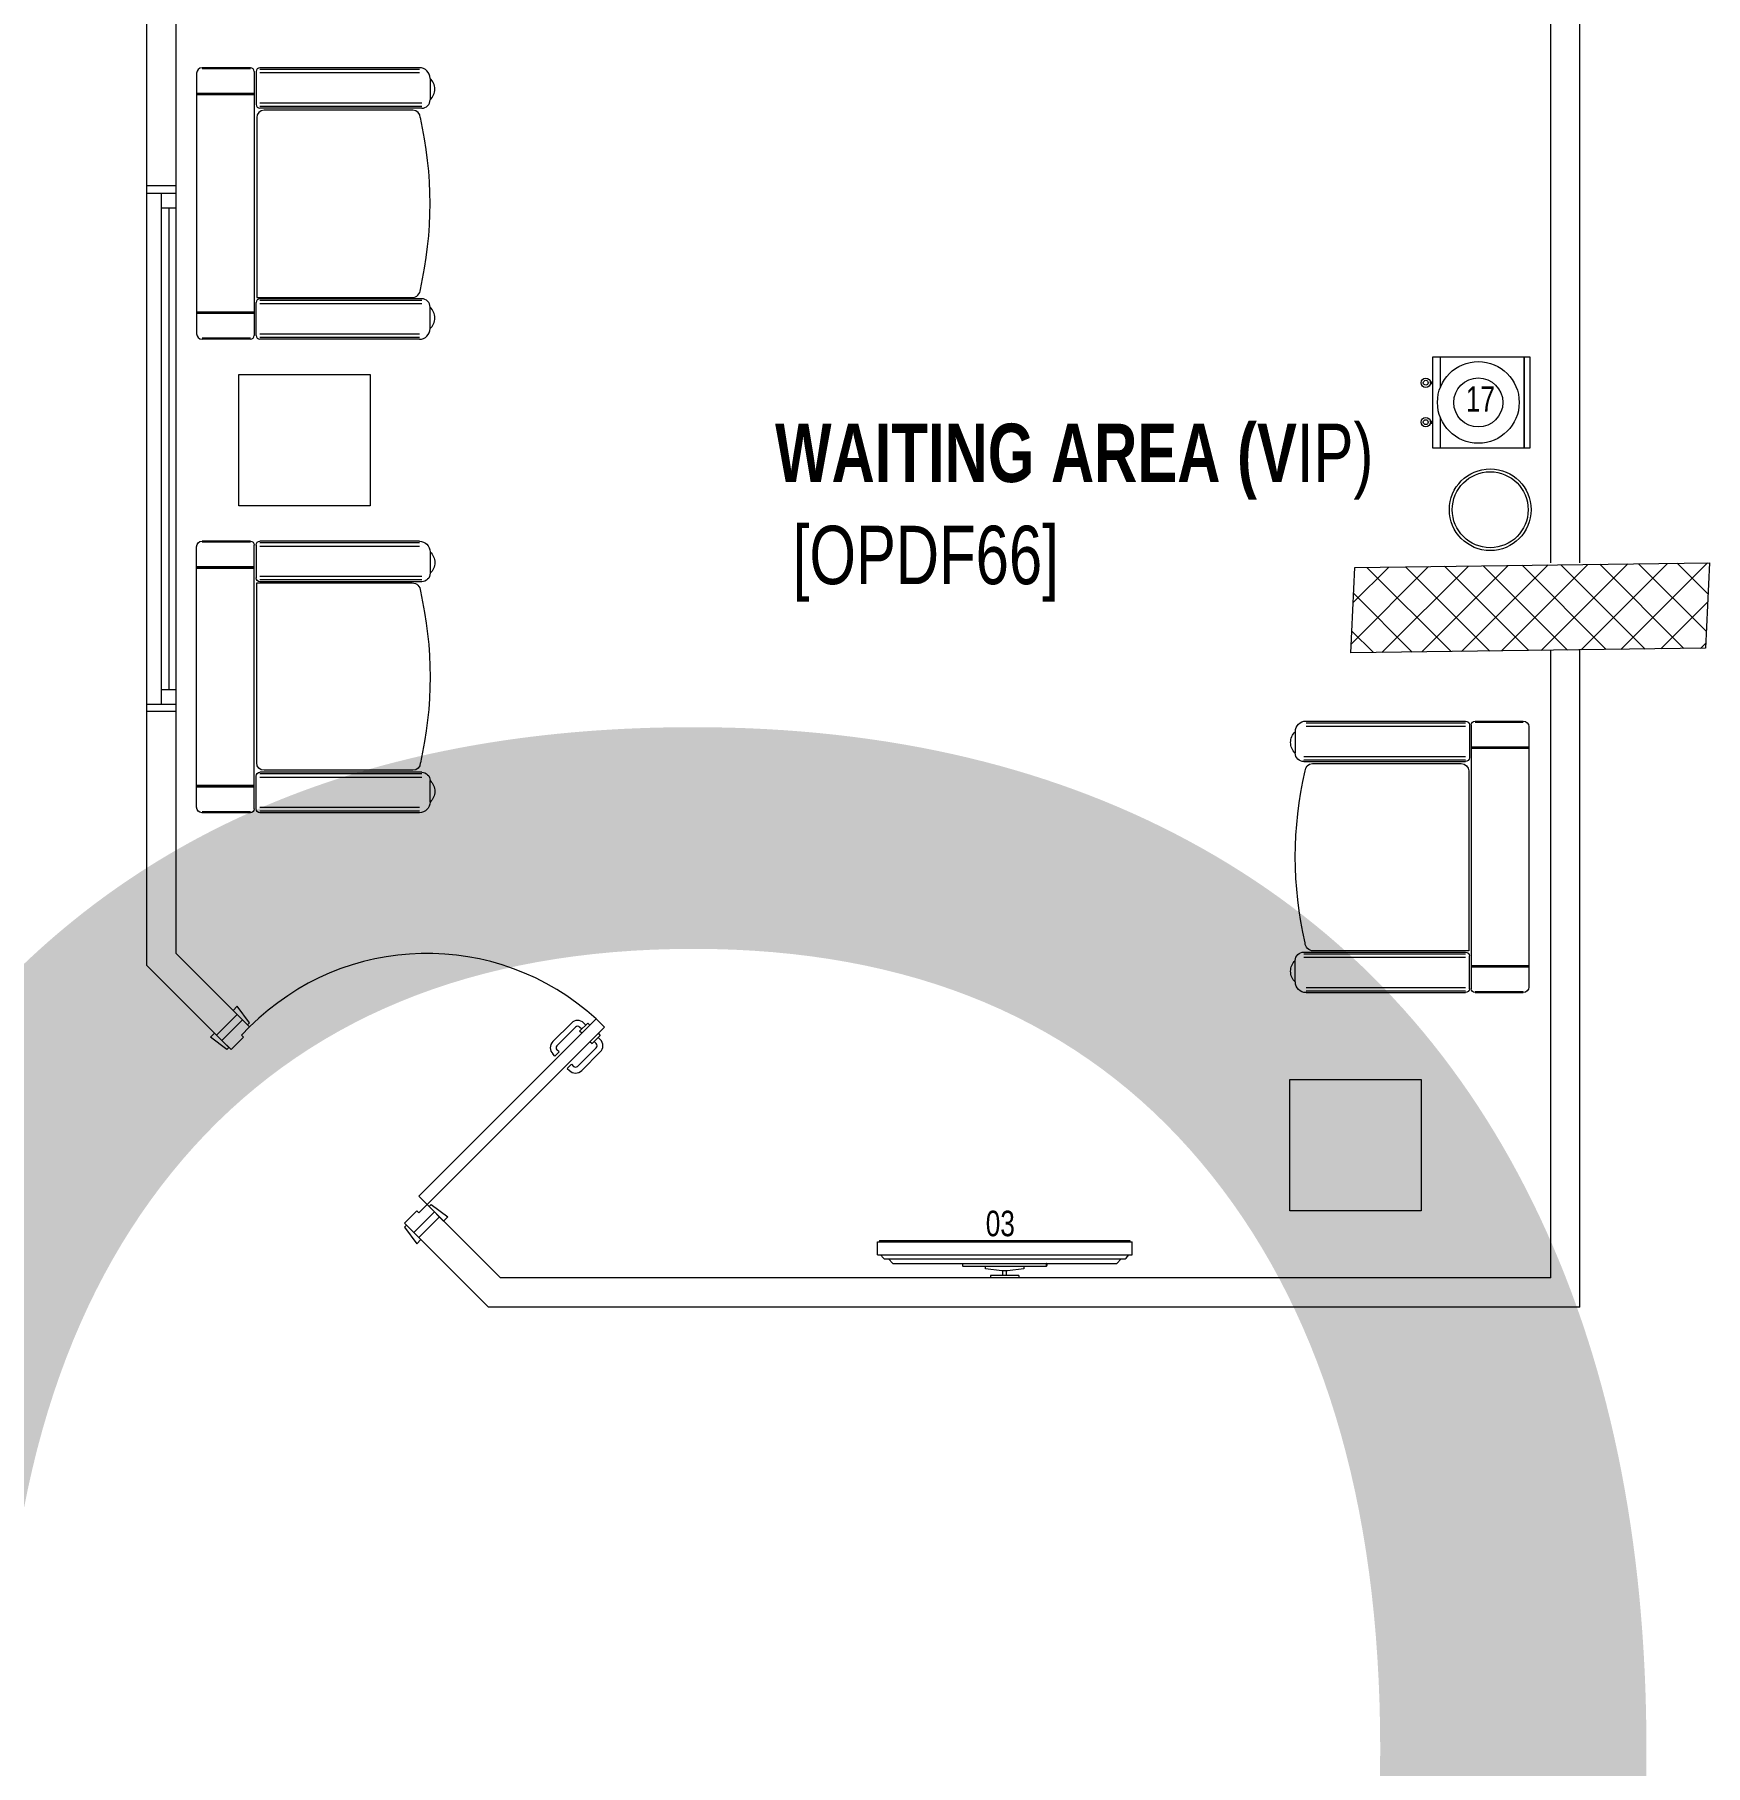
# Model space of a CAD drawing. Header units: millimetres. Extents: x -2143172 to 5255, y -610845 to 279739.
# Drawn here: x -1261455 to -1255731, y -22184 to -16256 of the extents above; entities that cross this region are included whole.
import ezdxf

# ---------------------------------------------------------------- set-up
doc = ezdxf.new("R2010")
doc.units = ezdxf.units.MM
doc.header["$LTSCALE"] = 30
doc.layers.get('0').update_dxf_attribs({"lineweight": 5})
for name, color, linetype, lineweight in [('72_EGR_BASE_TEXT', 7, 'Continuous', 5), ('72_EGR_EQP_TAG', 142, 'Continuous', 5), ('Aluminum', 7, 'Continuous', 5), ('C-HYDR-CTCH', 6, 'Continuous', 5), ('Hatch', 252, 'Continuous', 5), ('LOADING', 163, 'Continuous', 5), ('Structure', 20, 'Continuous', 5), ('Title', 7, 'Continuous', 5), ('Walls', 32, 'Continuous', 5)]:
    doc.layers.add(name, color=color, linetype=linetype, lineweight=lineweight)
doc.layers.add('Wooden Joinery', color=7, linetype='Continuous', lineweight=5, true_color=0x521300)
doc.styles.get("Standard").update_dxf_attribs({"font": ''})
doc.styles.add('X3G_ENTITY_257CFD', font='swisscl.ttf', dxfattribs={"height": 200})
doc.styles.add('X3G_ENTITY_9EC9', font='swisscl.ttf', dxfattribs={"height": 0.2})
doc.styles.add('X3G_ENTITY_9F38', font='swisscl.ttf', dxfattribs={"height": 0.2})
doc.styles.get('Standard').set_extended_font_data('@Arial Unicode MS')

# ---------------------------------------------------------------- blocks, each defined once
blk = doc.blocks.new('A$C72370EFE')
at = {"layer": 'Wooden Joinery'}
for p, q in [((-0.01, -0.04), (-0.02, -0.04)), ((-0.01, -0.03), (-0.01, -0.07)), ((0, -0.03), (-0.01, -0.03)), ((0.04, -0.03), (0.05, -0.03)), ((0.05, -0.03), (0.05, -0.07)), ((0.05, -0.04), (0.06, -0.04)), ((-0.05, -0.07), (-0.05, -0.16)), ((-0.03, -0.07), (-0.03, -0.16)), ((-0.01, -0.06), (-0.02, -0.06)), ((0, -0.07), (-0.01, -0.07)), ((0.04, -0.07), (0.05, -0.07)), ((0.05, -0.06), (0.06, -0.06)), ((0.07, -0.07), (0.07, -0.16)), ((0.09, -0.07), (0.09, -0.16)), ((-0.01, -0.17), (-0.02, -0.17)), ((-0.01, -0.17), (-0.01, -0.19)), ((0.05, -0.17), (0.06, -0.17)), ((0.05, -0.17), (0.05, -0.19)), ((-0.01, -0.19), (-0.02, -0.19)), ((0.05, -0.19), (0.06, -0.19))]:
    blk.add_line(p, q, dxfattribs=at)
for centre, radius, start, end in [((-0.02, -0.07), 0.03, 90, 180), ((0.06, -0.07), 0.03, 0, 90), ((-0.02, -0.07), 0.01, 90, 180), ((0.06, -0.07), 0.01, 0, 90), ((-0.02, -0.16), 0.03, 180, 270), ((-0.02, -0.16), 0.01, 180, 270), ((0.06, -0.16), 0.01, 270, 0), ((0.06, -0.16), 0.03, 270, 0)]:
    blk.add_arc(centre, radius, start, end, dxfattribs=at)
blk = doc.blocks.new('A$C5DAD61B4')
at = {"layer": 'Wooden Joinery'}
for points in [[(80, 959.1), (80, 969.1), (10, 979.1), (10, 959.1)], [(940, 959.1), (940, 969.1), (1010, 979.1), (1010, 959.1)], [(70, 859.1), (70, 849.1), (0, 839.1), (0, 859.1)], [(120, 859.1), (120, 0), (80, 0), (80, 859.1)], [(950, 859.1), (950, 849.1), (1020, 839.1), (1020, 859.1)]]:
    blk.add_lwpolyline(points, close=True, dxfattribs=at)
for points in [[(45, 859.1), (45, 959.1), (20, 959.1), (20, 859.1), (45, 859.1)], [(45, 859.1), (80, 859.1), (80, 899.1), (90, 899.1), (90, 959.1), (45, 959.1), (45, 859.1)], [(975, 859.1), (940, 859.1), (940, 899.1), (930, 899.1), (930, 959.1), (975, 959.1), (975, 859.1)], [(975, 859.1), (975, 959.1), (1000, 959.1), (1000, 859.1), (975, 859.1)]]:
    blk.add_lwpolyline(points, dxfattribs=at)
blk.add_arc((80, 859.1), 860, 272.66603, 0, dxfattribs=at)
at = {"layer": 'Wooden Joinery', "xscale": 999.9999999998854, "yscale": 999.9999999998854, "zscale": 999.9999999998854, "rotation": 180}
blk.add_blockref('A$C72370EFE', (120, 0), dxfattribs=at)
blk = doc.blocks.new('A$C47696aed')
at = {"layer": 'Hatch'}
h = blk.add_hatch(dxfattribs=at)
h.set_pattern_fill('ANSI37', color=256, scale=30)
h.paths.add_polyline_path([(50952.7, 21917.9), (50348.7, 21909.7), (50352.6, 21621.3), (50956.6, 21629.5)])
h.paths.add_polyline_path([(43791.9, 21910.1), (43208.4, 21904.7), (43188.5, 21613.3), (43772, 21618.7)])
h.paths.add_polyline_path([(29414.9, 21902.8), (28815.8, 21898.7), (28810.1, 21605.6), (29409.2, 21609.7)])
h.paths.add_polyline_path([(36600.2, 21904.9), (35999, 21897.4), (35990.7, 21611.8), (36591.9, 21619.3)])
h.paths.add_polyline_path([(22195.7, 21912), (21589.3, 21890.2), (21603.8, 21597.6), (22210.2, 21619.5)])
h.paths.add_polyline_path([(15459.1, 21901.7), (14237.2, 21925.6), (14230.7, 21629.5), (15452.7, 21605.5)])
h.paths.add_polyline_path([(15473.2, 14701.6), (14258.2, 14685.8), (14244.7, 14393.4), (15459.7, 14409.1)])
h.paths.add_polyline_path([(15447.1, 7508.4), (14244, 7492.4), (14238.3, 7199.4), (15441.4, 7215.3)])
h.paths.add_polyline_path([(15465.6, 309.7), (14269, 298.3), (14271.8, 3.8), (15468.5, 15.2)])
h.paths.add_polyline_path([(7830.6, 311.8), (7227.1, 308.1), (7237.7, 22.6), (7841.3, 26.3)])
h.paths.add_polyline_path([(7815.2, 7509.8), (7218.4, 7511.4), (7218.2, 7210.2), (7815.1, 7208.6)])
h.paths.add_polyline_path([(7825.1, 14699.4), (7205.8, 14700.6), (7195.2, 14397.6), (7814.5, 14396.4)])
h.paths.add_polyline_path([(7801.7, 21878.7), (7201.1, 21893.2), (7197.5, 21603.6), (7798.1, 21589.1)])
h.paths.add_polyline_path([(602.6, 21876.9), (0, 21899.6), (1.9, 21611.2), (604.5, 21588.5)])
h.paths.add_polyline_path([(610.4, 7498.6), (8.3, 7491.6), (11.7, 7200), (613.7, 7206.9)])
h.paths.add_polyline_path([(627.9, 303.9), (29.5, 302.9), (34.3, 2.3), (632.7, 3.3)])
h.paths.add_polyline_path([(22214.6, 317.2), (21608.9, 304.3), (21614.6, 3.1), (22220.3, 16)])
h.paths.add_polyline_path([(22208.1, 7509.7), (21613.7, 7492.1), (21615.8, 7195.5), (22210.2, 7213.1)])
h.paths.add_polyline_path([(22199.3, 14717.7), (21600.4, 14710), (21604.4, 14409.9), (22203.4, 14417.6)])
h.paths.add_polyline_path([(29399.7, 14702.4), (28797.7, 14707.1), (28802, 14415), (29403.9, 14410.3)])
h.paths.add_polyline_path([(29403.4, 7519.8), (28799.6, 7502.2), (28813, 7202.1), (29413.1, 7223.2)])
h.paths.add_polyline_path([(29419.5, 303.8), (28815.7, 310.4), (28813.3, 24.7), (29417.2, 18.1)])
h.paths.add_polyline_path([(36618, 314.2), (36020.7, 299.7), (36029.7, 0), (36627, 14.6)])
h.paths.add_polyline_path([(36610.7, 7502.6), (36009.5, 7504.5), (36010.6, 7207.3), (36611.9, 7205.4)])
h.paths.add_polyline_path([(36574.3, 14706.4), (35993.4, 14711.1), (36013.1, 14421.3), (36594, 14416.6)])
h.paths.add_polyline_path([(43777.6, 14705.7), (43180, 14719.4), (43182, 14427.5), (43779.6, 14413.8)])
h.paths.add_polyline_path([(43778.6, 7507.1), (43210.2, 7499.5), (43212, 7205.4), (43780.5, 7213)])
h.paths.add_polyline_path([(43815.7, 310), (43210.4, 307.3), (43211.8, 2.8), (43817, 5.4)])
h.paths.add_polyline_path([(50989.9, 309.5), (50401.9, 325.5), (50388.7, 18.3), (50976.7, 2.3)])
h.paths.add_polyline_path([(50974.1, 7508.9), (50370.9, 7510), (50368.9, 7213.4), (50972.2, 7212.3)])
at = {"layer": 'C-HYDR-CTCH', "color": 4, "flags": 128}
blk.add_lwpolyline([(14258.2, 14685.8), (15473.2, 14701.6), (15459.7, 14409.1), (14244.7, 14393.4), (14258.2, 14685.8)], dxfattribs=at)
blk = doc.blocks.new('single seat')
at = {"layer": 'LOADING'}
for p, q in [((-972742.2, -381703.1), (-972742.2, -382595.5)), ((-972558.1, -381684), (-972723.2, -381684)), ((-972558.1, -381687.4), (-972723.2, -381687.4)), ((-972544.8, -381697.3), (-972544.8, -382601.1)), ((-972538.5, -381697.3), (-972538.5, -381809.5)), ((-971978.9, -381684), (-972525.2, -381684)), ((-971978.9, -381689.9), (-972525.2, -381689.9)), ((-971978.9, -381701.7), (-972525.2, -381701.7)), ((-971942.2, -381720.6), (-971942.2, -381794)), ((-972544.8, -381772.1), (-972742.2, -381772.1)), ((-972544.8, -381774.6), (-972742.2, -381774.6)), ((-972544.8, -381777.1), (-972742.2, -381777.1)), ((-971971, -381805.1), (-972525.2, -381805.1)), ((-971971, -381816.9), (-972525.2, -381816.9)), ((-971971, -381822.8), (-972525.2, -381822.8)), ((-972001, -381829.5), (-972511, -381829.5)), ((-972536.4, -381854.9), (-972536.4, -382471.4)), ((-972538.5, -382600.9), (-972538.5, -382488.7)), ((-972536.4, -382471.4), (-972003.7, -382471.4)), ((-971971, -382475.4), (-972525.2, -382475.4)), ((-971971, -382481.3), (-972525.2, -382481.3)), ((-971971, -382493.1), (-972525.2, -382493.1)), ((-972544.8, -382521), (-972742.2, -382521)), ((-972544.8, -382523.6), (-972742.2, -382523.6)), ((-972544.8, -382526.1), (-972742.2, -382526.1)), ((-971942.2, -382577.6), (-971942.2, -382504.2)), ((-972558.1, -382610.8), (-972723.2, -382610.8)), ((-972558.1, -382614.2), (-972723.2, -382614.2)), ((-971978.9, -382596.4), (-972525.2, -382596.4)), ((-971978.9, -382608.3), (-972525.2, -382608.3)), ((-971978.9, -382614.2), (-972525.2, -382614.2))]:
    blk.add_line(p, q, dxfattribs=at)
for centre, radius, start, end in [((-972723.2, -381703.1), 19.1, 90, 180), ((-972558.1, -381697.3), 13.3, 0, 90), ((-972525.2, -381697.3), 13.3, 90, 180), ((-971978.9, -381720.6), 36.6, 0, 90), ((-971976, -381757.3), 49.9, 312.64618, 47.35382), ((-972525.2, -381809.5), 13.3, 180, 270), ((-972511, -381854.9), 25.3, 90, 180), ((-972001, -381854.9), 25.3, 0, 90), ((-971971, -381794), 28.8, 270, 0), ((-973252.2, -382149.1), 1310, 347.02168, 12.97832), ((-972003.7, -382443.3), 28.1, 270, 0), ((-972525.2, -382488.7), 13.3, 90, 180), ((-971971, -382504.2), 28.8, 0, 90), ((-971976, -382540.9), 49.9, 312.64618, 47.35382), ((-972723.2, -382595.1), 19.1, 180, 270), ((-972558.1, -382600.9), 13.3, 270, 0), ((-972525.2, -382600.9), 13.3, 180, 270), ((-971978.9, -382577.6), 36.6, 270, 0)]:
    blk.add_arc(centre, radius, start, end, dxfattribs=at)
blk = doc.blocks.new('WATER DISPENSER1')
at = {"layer": 'LOADING'}
for p, q in [((39.296, -0.3448), (39.1904, -0.3448)), ((39.5004, -0.3448), (39.3949, -0.3448))]:
    blk.add_line(p, q, dxfattribs=at)
blk.add_lwpolyline([(39.5004, -0.6333), (39.5004, -0.3183), (39.1904, -0.3183), (39.1904, -0.6333), (39.5004, -0.6333)], dxfattribs=at)
for points in [[(39.2749, -0.3183), (39.278, -0.3183), (39.278, -0.3118), (39.2749, -0.3118)], [(39.281, -0.3183), (39.278, -0.3183), (39.278, -0.3118), (39.281, -0.3118)], [(39.4098, -0.3183), (39.4129, -0.3183), (39.4129, -0.3118), (39.4098, -0.3118)], [(39.416, -0.3183), (39.4129, -0.3183), (39.4129, -0.3118), (39.416, -0.3118)], [(39.5004, -0.6333), (39.1904, -0.6333), (39.1904, -0.6529), (39.5004, -0.6529)]]:
    blk.add_lwpolyline(points, close=True, dxfattribs=at)
for centre, radius in [((39.278, -0.2956), 0.0161), ((39.278, -0.2956), 0.00834), ((39.4129, -0.2956), 0.0161), ((39.4129, -0.2956), 0.00834), ((39.3454, -0.4758), 0.14), ((39.3454, -0.4758), 0.084)]:
    blk.add_circle(centre, radius, dxfattribs=at)
blk = doc.blocks.new('WM00001-P')
blk.add_circle((0, 0), 0.14)
at = {"color": 8}
blk.add_circle((0, 0), 0.13, dxfattribs=at)
blk = doc.blocks.new('DM15862C-P')
at = {"lineweight": 0}
for p, q in [((-0.3835, 0), (-0.3983, -0.0149)), ((0.3835, 0), (-0.3835, 0)), ((0.3835, 0), (0.3983, -0.0149)), ((-0.4367, -0.0287), (-0.4367, -0.0734)), ((0.4365, -0.0287), (-0.4367, -0.0287)), ((-0.4157, -0.0175), (-0.4256, -0.0287)), ((0.41, -0.0149), (-0.4099, -0.0149)), ((0.4157, -0.0175), (0.4254, -0.0287)), ((0.4365, -0.0287), (0.4365, -0.0734)), ((0.4365, -0.0734), (-0.4367, -0.0734)), ((-0.4291, -0.078), (-0.4291, -0.0734)), ((0.429, -0.078), (-0.4291, -0.078)), ((0.429, -0.078), (0.429, -0.0734))]:
    blk.add_line(p, q, dxfattribs=at)
for points in [[(-0.4099, -0.0149), (-0.4121, -0.0149), (-0.4141, -0.0158), (-0.4157, -0.0175)], [(0.4157, -0.0175), (0.4141, -0.0158), (0.4121, -0.0149), (0.41, -0.0149)]]:
    blk.add_open_spline(points, degree=3, dxfattribs=at)
blk = doc.blocks.new('DM15863A-P')
at = {"color": 0, "lineweight": 0}
for p, q in [((-0.1445, 0.05), (-0.1445, 0.0427)), ((-0.1445, 0.05), (-0.1431, 0.05)), ((-0.1431, 0.05), (0.1431, 0.05)), ((-0.1431, 0.0408), (-0.1431, 0.05)), ((-0.1431, 0.0489), (0.1431, 0.0489)), ((-0.1431, 0.0408), (-0.1431, 0.0405)), ((-0.1431, 0.0405), (-0.1422, 0.0405)), ((-0.1422, 0.0405), (0.1431, 0.0405)), ((-0.0658, 0.0382), (-0.0658, 0.0405)), ((-0.0658, 0.0315), (-0.0658, 0.0382)), ((-0.0098, 0.0242), (-0.0658, 0.0315)), ((0.0487, 0.0078), (-0.0487, 0.0078)), ((-0.0487, 0.0078), (-0.0487, 0)), ((0.0487, 0), (-0.0487, 0)), ((0.0098, 0.0242), (-0.0098, 0.0242)), ((-0.0067, 0.0078), (-0.0067, 0.0242)), ((0.0064, 0.0078), (0.0064, 0.0242)), ((0.0655, 0.0315), (0.0098, 0.0242)), ((0.0487, 0.0078), (0.0487, 0)), ((0.0655, 0.0405), (0.0655, 0.0382)), ((0.0655, 0.0382), (0.0655, 0.0315)), ((0.1431, 0.0405), (0.1422, 0.0405)), ((0.1445, 0.05), (0.1431, 0.05)), ((0.1431, 0.0408), (0.1431, 0.05)), ((0.1445, 0.05), (0.1445, 0.0427))]:
    blk.add_line(p, q, dxfattribs=at)
for points in [[(-0.1445, 0.0427), (-0.1445, 0.0419), (-0.1434, 0.0408), (-0.1431, 0.0408)], [(0.1431, 0.0405), (0.1431, 0.0408), (0.1442, 0.0419), (0.1442, 0.0424), (0.1445, 0.0427)]]:
    blk.add_lwpolyline(points, dxfattribs=at)

msp = doc.modelspace()

# ---------------------------------------------------------------- linework, layer by layer
at = {"layer": 'Aluminum', "color": 5}
for p, q in [((-1261070.4, -18574), (-1261070.4, -16774)), ((-1260970.4, -18574), (-1260970.4, -16774)), ((-1261070.4, -16799), (-1260970.4, -16799)), ((-1261020.4, -18549), (-1261020.4, -16799)), ((-1261020.4, -16849), (-1260970.4, -16849)), ((-1260995.4, -16849), (-1260995.4, -18499)), ((-1261070.4, -18549), (-1260970.4, -18549)), ((-1261020.4, -18499), (-1260970.4, -18499))]:
    msp.add_line(p, q, dxfattribs=at)
at = {"layer": 'LOADING', "elevation": -0.1}
for points in [[(-1260305.2, -17870.3), (-1260755.2, -17870.3), (-1260755.2, -17420.3), (-1260305.2, -17420.3)], [(-1256705.3, -20284.6), (-1257155.3, -20284.6), (-1257155.3, -19834.6), (-1256705.3, -19834.6)]]:
    msp.add_lwpolyline(points, close=True, dxfattribs=at)
at = {"layer": 'Walls'}
for p, q in [((-1256160.9, -18064.7), (-1256160.9, -14494.7)), ((-1261070.4, -16774), (-1261070.4, -15817.8)), ((-1260970.4, -16774), (-1260970.4, -15944.7)), ((-1256260.9, -18064.7), (-1256260.9, -15944.7)), ((-1260970.4, -16774), (-1261070.4, -16774)), ((-1256260.9, -20514.7), (-1256260.9, -18364.7)), ((-1256160.9, -20614.7), (-1256160.9, -18364.7)), ((-1261070.4, -19444.7), (-1261070.4, -18574)), ((-1260970.4, -18574), (-1261070.4, -18574)), ((-1260970.4, -19403.3), (-1260970.4, -18574)), ((-1261070.4, -19444.7), (-1260831.9, -19683.2)), ((-1260970.4, -19403.3), (-1260761.2, -19612.5)), ((-1260761.2, -19612.5), (-1260831.9, -19683.2)), ((-1260068.2, -20305.5), (-1260139, -20376.2)), ((-1260068.2, -20305.5), (-1259859, -20514.7)), ((-1260139, -20376.2), (-1259900.4, -20614.7)), ((-1256260.9, -20514.7), (-1259859, -20514.7)), ((-1256160.9, -20614.7), (-1259900.4, -20614.7))]:
    msp.add_line(p, q, dxfattribs=at)

# ---------------------------------------------------------------- block references
at = {"layer": 'LOADING'}
msp.add_blockref('single seat', (-288158.2, 365314.7, -0.1), dxfattribs=at)
at = {"layer": 'LOADING', "xscale": 1000, "yscale": 1000, "zscale": 1000}
for name, p, rotation in [('WATER DISPENSER1', (-1256984.9, -56861.2, -0.1), 89.99999999999991), ('DM15862C-P', (-1258131.6, -20464.7, -0.1), 180)]:
    msp.add_blockref(name, p, dxfattribs=dict(at, rotation=rotation))
at = {"layer": 'LOADING', "extrusion": (-2.24019e-05, -2.23861e-18, -1), "xscale": -1000, "yscale": 1000, "zscale": 1000, "rotation": 180}
msp.add_blockref('WM00001-P', (1256468.4, -17883.3, 28.3), dxfattribs=at)
at = {"layer": 'LOADING', "xscale": -1, "rotation": 180}
msp.add_blockref('single seat', (-288158.2, -400605.3, -0.1), dxfattribs=at)
at = {"layer": 'LOADING', "xscale": -1}
msp.add_blockref('single seat', (-2229078.3, 363076.8, -0.1), dxfattribs=at)
at = {"layer": 'LOADING', "xscale": 1000, "yscale": 1000, "zscale": 1000}
msp.add_blockref('DM15863A-P', (-1258131.6, -20514.7, -0.1), dxfattribs=at)
at = {"layer": 'Structure', "color": 3}
msp.add_blockref('A$C47696aed', (-1271190.2, -32767, 0), dxfattribs=at)
at = {"layer": 'Wooden Joinery', "rotation": 135}
msp.add_blockref('A$C5DAD61B4', (-1259446.6, -19712.2), dxfattribs=at)

# ---------------------------------------------------------------- texts
at = {"layer": '72_EGR_BASE_TEXT', "char_height": 200, "attachment_point": 2}
for s, insert, style in [('{\\fSwis721 LtCn BT|b1|i0|c0|p34;WAITING AREA (V}IP)', (-1257893.6, -17588.6, 0), 'X3G_ENTITY_9EC9'), ('[OPDF66]', (-1258402.1, -17938.3), 'X3G_ENTITY_9F38')]:
    msp.add_mtext(s, dxfattribs=dict(at, insert=insert, style=style))
at = {"layer": '72_EGR_EQP_TAG', "char_height": 87.47, "attachment_point": 2, "style": 'X3G_ENTITY_257CFD'}
for s, insert in [('17', (-1256501.9, -17460.2, -0.1)), ('03', (-1258146.8, -20284.4, -0.1))]:
    msp.add_mtext(s, dxfattribs=dict(at, insert=insert))
at = {"layer": 'Title', "color": 3}
msp.add_text('OPD', height=6858, dxfattribs=at).set_placement((-1262925.9, -25588.4, 0.8))

doc.saveas('drawing.dxf')
